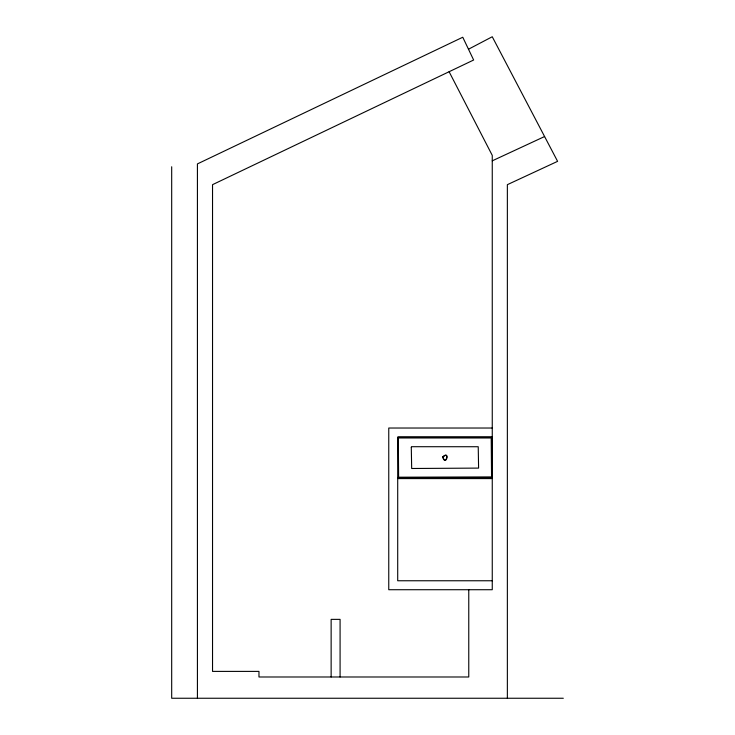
<?xml version="1.0" encoding="UTF-8"?>
<svg xmlns="http://www.w3.org/2000/svg" width="735" height="735" viewBox="0 0 735 735"><rect width="100%" height="100%" fill="white"/><g stroke="black" fill="none" stroke-linecap="round" stroke-linejoin="round"><path stroke-width="1.1" d="M397.672 437.858L398.195 437.307L491.706 437.307L492.22 437.858L491.899 477.869L398.195 477.906L397.681 477.438M492.22 478.117L491.706 478.586L398.195 478.586L397.681 478.117M468.489 49.217L492.257 36.75L557.599 161.342L507.361 184.669L507.361 698.25M492.257 160.836L544.589 136.535M492.257 428.027L388.76 428.027L388.76 589.718L492.257 589.718L492.257 155.379L449.113 71.727M492.257 436.985L397.708 436.985L397.708 580.76L492.257 580.76M563.313 698.25L171.687 698.25L171.687 166.762M468.765 589.718L468.765 676.99L258.968 676.99L258.968 671.395L212.534 671.395L212.534 184.669L473.643 60.013L462.765 37.237L197.421 163.905L197.421 698.25M340.084 676.99L340.084 619.366L331.136 619.366L331.136 676.99M398.306 438.437L398.618 477.208L491.559 476.914L491.21 437.986L398.82 437.968L398.306 438.437M411.288 447.183L411.673 468.489L478.595 468.103L478.228 446.733L411.802 446.705L411.288 447.183M442.69 456.977C445.851 467.589 450.555 449.452 442.69 456.977M442.939 457.041C445.75 466.468 449.93 450.362 442.939 457.041"/></g></svg>
